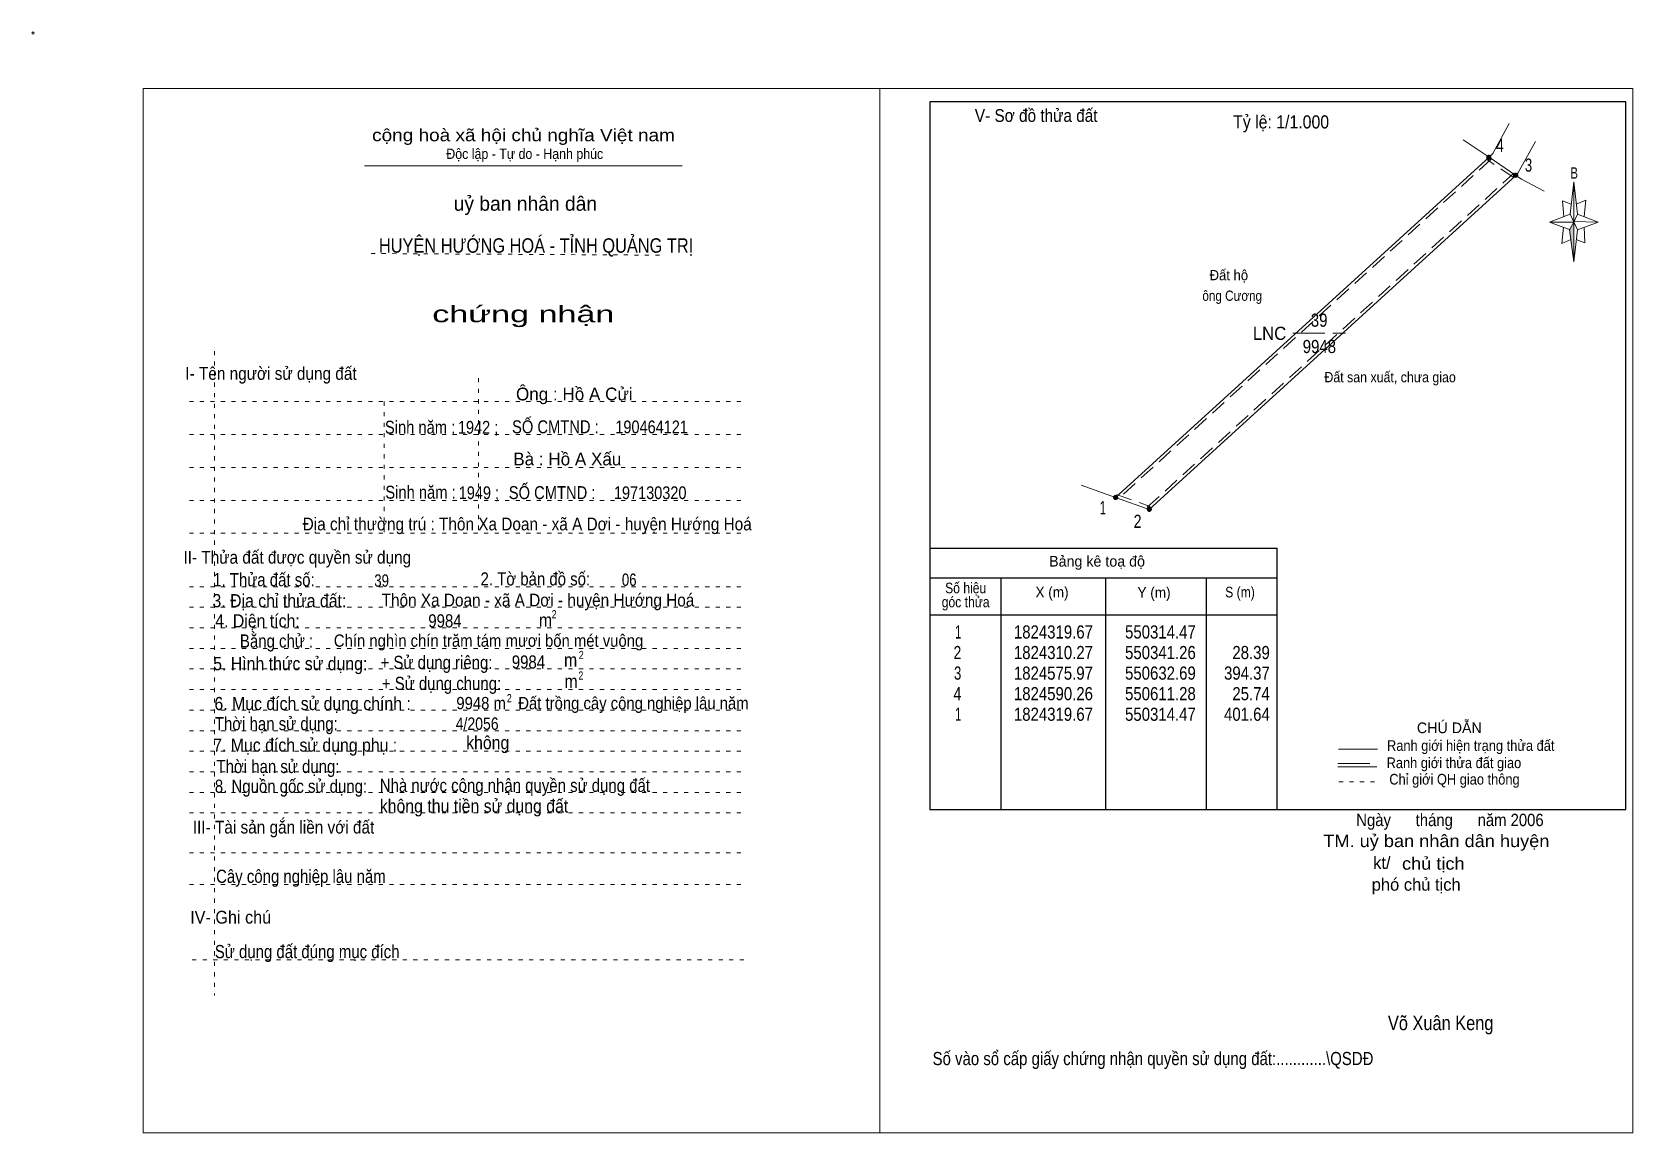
# Model space of a CAD drawing. Header units: centimetres. Extents: x -1.6 to 37.4, y -1.3 to 25.5.
import ezdxf
from ezdxf.enums import TextEntityAlignment as Align

# ---------------------------------------------------------------- set-up
doc = ezdxf.new("R2010")
doc.units = ezdxf.units.CM
doc.header["$LTSCALE"] = 0.13
for name, pattern in [('DOTTED', [1.5, 0.3, -1.2]), ('LONG_DASHED', [7.5, 6, -1.5]), ('MEDIUM_DASHED', [4.5, 3, -1.5])]:
    doc.linetypes.add(name, pattern=pattern)
for name, color, linetype, lineweight in [('1', 7, 'DOTTED', 13), ('10', 7, 'Continuous', 13), ('2', 7, 'Continuous', 25), ('3', 7, 'Continuous', 13), ('30', 7, 'Continuous', 13), ('32', 7, 'LONG_DASHED', 13), ('33', 7, 'LONG_DASHED', 13), ('35', 7, 'Continuous', 13)]:
    doc.layers.add(name, color=color, linetype=linetype, lineweight=lineweight)

msp = doc.modelspace()

# ---------------------------------------------------------------- hatches: boundary and pattern name
at = {"layer": '30'}
msp.add_hatch(color=256, dxfattribs=at).paths.add_polyline_path([(35.91, 20.87), (35.91, 19.91), (35.81, 20.69)])
at = {"layer": '32'}
for points in [[(33.8925, 22.4491, 1), (33.7925, 22.4491, 1)], [(34.5468, 22.0124, 1), (34.4468, 22.0124, 1)], [(24.8215, 14.1795, 1), (24.7215, 14.1795, 1)], [(25.6402, 13.8922, 1), (25.5402, 13.8922, 1)]]:
    msp.add_hatch(color=256, dxfattribs=at).paths.add_polyline_path(points)

# ---------------------------------------------------------------- linework, layer by layer
at = {"layer": '1', "linetype": 'Continuous'}
msp.add_line((6.51, 22.24), (14.23, 22.24), dxfattribs=at)
at = {"layer": '1'}
for p, q in [((6.67, 20.11), (13.82, 20.07)), ((2.86, 17.74), (2.86, 2.07)), ((9.28, 17.08), (9.28, 13.31)), ((2.25, 16.51), (15.75, 16.51)), ((6.99, 16.51), (6.99, 13.31)), ((2.25, 15.71), (15.75, 15.71)), ((2.25, 14.91), (15.75, 14.91)), ((2.25, 14.11), (15.75, 14.11)), ((2.25, 13.31), (15.75, 13.31)), ((2.25, 12.01), (15.75, 12.01)), ((2.25, 11.51), (15.75, 11.51)), ((2.25, 11.01), (15.75, 11.01)), ((2.25, 10.51), (15.75, 10.51)), ((2.25, 10.01), (15.75, 10.01)), ((2.25, 9.51), (15.75, 9.51)), ((2.25, 9.01), (15.75, 9.01)), ((2.25, 8.51), (15.75, 8.51)), ((2.25, 8.01), (15.75, 8.01)), ((2.25, 7.51), (15.75, 7.51)), ((2.25, 7.01), (15.75, 7.01)), ((2.25, 6.51), (15.75, 6.51)), ((2.25, 5.54), (15.75, 5.54)), ((2.25, 4.77), (15.75, 4.77)), ((2.32, 2.94), (15.82, 2.94))]:
    msp.add_line(p, q, dxfattribs=at)
at = {"layer": '10'}
for p, q in [((33.22, 22.87), (33.85, 22.45)), ((34.5, 22.01), (34.64, 21.92)), ((35.19, 21.63), (34.64, 21.92)), ((23.93, 14.48), (24.77, 14.18))]:
    msp.add_line(p, q, dxfattribs=at)
at = {"layer": '10', "linetype": 'MEDIUM_DASHED'}
for p, q in [((33.9, 22.4), (24.82, 14.13)), ((34.46, 21.95), (33.81, 22.39)), ((25.54, 13.94), (34.45, 22.06)), ((24.79, 14.25), (25.61, 13.96))]:
    msp.add_line(p, q, dxfattribs=at)
at = {"layer": '10'}
for points in [[(34.34, 23.27), (33.94, 22.54), (33.85, 22.45)], [(34.98, 22.83), (34.55, 22.06), (34.5, 22.01)]]:
    msp.add_lwpolyline(points, dxfattribs=at)
msp.add_lwpolyline([(33.85, 22.45), (24.77, 14.18), (25.59, 13.89), (34.5, 22.01)], close=True, dxfattribs=at)
msp.add_circle((-1.55, 25.47), 0.025, dxfattribs=at)
at = {"layer": '2'}
for p, q in [((20.25, 12.95), (28.7, 12.95)), ((28.7, 6.59), (28.7, 12.95)), ((20.25, 12.23), (28.7, 12.23)), ((21.99, 6.59), (21.99, 12.23)), ((24.53, 10.89), (24.53, 12.23)), ((26.97, 12.23), (26.97, 6.59)), ((20.25, 11.33), (28.7, 11.33))]:
    msp.add_line(p, q, dxfattribs=at)
msp.add_lwpolyline([(37.18, 23.8), (20.25, 23.8), (20.25, 6.59), (37.18, 6.59)], close=True, dxfattribs=at)
msp.add_lwpolyline([(24.53, 6.59), (24.53, 10.39), (24.53, 10.89)], dxfattribs=at)
at = {"layer": '3'}
msp.add_line((19.04, 24.12), (19.04, -1.27), dxfattribs=at)
for points in [[(19.04, 24.12), (1.13, 24.12), (1.13, -1.27), (19.04, -1.27)], [(19.04, -1.27), (37.35, -1.27), (37.35, 24.12), (19.04, 24.12)]]:
    msp.add_lwpolyline(points, dxfattribs=at)
at = {"layer": '30'}
for p, q in [((35.82, 21.07), (35.91, 21.85)), ((36, 21.07), (36.5, 20.87)), ((35.82, 20.69), (35.32, 20.87)), ((36, 20.69), (35.91, 19.91)), ((36.16, 20.75), (36.18, 20.37)), ((36.18, 20.37), (35.97, 20.45))]:
    msp.add_line(p, q, dxfattribs=at)
for points in [[(35.91, 21.85), (36, 21.07), (35.91, 20.87)], [(35.91, 20.87), (35.32, 20.87), (35.82, 21.07), (36, 20.69), (36.5, 20.87), (35.91, 20.89)], [(35.91, 20.87), (35.91, 19.91), (35.81, 20.69)]]:
    msp.add_lwpolyline(points, close=True, dxfattribs=at)
for points in [[(35.97, 21.31), (36.2, 21.41), (36.16, 21.01)], [(35.91, 20.87), (35.82, 21.07), (35.32, 20.87)], [(35.85, 21.31), (35.64, 21.39), (35.67, 21.01)], [(35.66, 20.75), (35.62, 20.35), (35.84, 20.45)], [(35.91, 20.87), (36, 20.69), (36.5, 20.87)]]:
    msp.add_lwpolyline(points, dxfattribs=at)
at = {"layer": '32'}
for centre in [(33.8425, 22.4491), (34.4968, 22.0124), (24.7715, 14.1795), (25.5902, 13.8922)]:
    msp.add_circle(centre, 0.05, dxfattribs=at)
at = {"layer": '33'}
msp.add_line((29.08, 18.17), (30.36, 18.17), dxfattribs=at)
at = {"layer": '35'}
for p, q in [((30.19, 8.06), (31.14, 8.06)), ((30.17, 7.63), (31.12, 7.63))]:
    msp.add_line(p, q, dxfattribs=at)
at = {"layer": '35', "linetype": 'LONG_DASHED'}
msp.add_line((30.17, 7.71), (31.12, 7.71), dxfattribs=at)
at = {"layer": '35', "linetype": 'DOTTED'}
msp.add_line((30.2, 7.27), (31.19, 7.27), dxfattribs=at)

# ---------------------------------------------------------------- texts
at = {"layer": '1'}
for s, height, width, p in [('V- Sơ đồ thửa đất', 0.31, 0.9, (22.84, 23.31)), ('cộng hoà xã hội chủ nghĩa Việt nam', 0.3, 1.15, (10.375, 22.84)), ('Độc lập - Tự do - Hạnh phúc', 0.25, 0.9, (10.405, 22.41)), ('chứng nhận', 0.4, 1.55, (10.37, 18.44)), ('I- Tên người sử dụng đất', 0.31, 0.9, (4.235, 17.04)), ('Đất san xuất, chưa giao', 0.25, 0.9, (31.445, 16.98)), ('II- Thửa đất được quyền sử dụng', 0.31, 0.9, (4.875, 12.57)), ('III- Tài sản gắn liền với đất', 0.31, 0.9, (4.54, 6.01)), ('IV- Ghi chú', 0.31, 0.95, (3.255, 3.82))]:
    msp.add_text(s, height=height, dxfattribs=dict(at, width=width)).set_placement(p, align=Align.CENTER)
msp.add_text('uỷ ban nhân dân', height=0.35, dxfattribs=at).set_placement((10.42, 21.15), align=Align.CENTER)
at = {"layer": '10'}
for s, width, p in [('  Đất hộ', 0.95, (26.88, 19.46)), ('ông Cương', 0.85, (26.88, 18.96))]:
    msp.add_text(s, height=0.25, dxfattribs=dict(at, width=width)).set_placement(p)
for s, height, p in [('Ông : Hồ A Cửi', 0.31, (11.61, 16.54)), ('Bà : Hồ A Xấu', 0.31, (11.44, 14.96)), ('kt/ ', 0.3, (31.3, 5.15)), ('phó chủ tịch ', 0.3, (32.135, 4.62))]:
    msp.add_text(s, height=height, dxfattribs=at).set_placement(p, align=Align.CENTER)
for s, height, width, p in [('Sinh năm :', 0.3149, 0.85, (7.86, 15.73)), ('1942 ;', 0.31, 0.85, (9.27, 15.73)), ('SỐ CMTND :', 0.3149, 0.85, (11.15, 15.74)), ('190464121', 0.31, 0.85, (13.49, 15.74)), ('Sinh năm :', 0.3149, 0.85, (7.87, 14.15)), ('1949 ;', 0.31, 0.85, (9.29, 14.14)), ('SỐ CMTND :', 0.3149, 0.85, (11.07, 14.14)), ('197130320', 0.31, 0.85, (13.455, 14.14)), ('Địa chỉ thường trú : Thôn Xa Doan - xã A Dơi - huyện Hướng Hoá', 0.31, 0.9, (10.465, 13.38)), ('39', 0.3, 0.8, (6.925, 12.01)), ('06', 0.3, 0.8, (12.945, 12.03)), (' Thôn Xa Doan - xã A Dơi - huyện Hướng Hoá', 0.31, 0.9, (10.675, 11.53)), ('Chín nghìn chín trăm tám mươi bốn mét vuông ', 0.3, 0.9, (9.575, 10.55)), ('9948 m   Đất trồng cây công nghiệp lâu năm ', 0.3, 0.9, (12.345, 9.03)), ('4/2056 ', 0.3, 0.85, (9.295, 8.53)), ('Ngày      tháng      năm 2006', 0.3, 0.9, (32.9, 6.19)), ('TM. uỷ ban nhân dân huyện', 0.3, 1.1, (32.57, 5.68)), ('chủ tịch', 0.3, 1.1, (32.495, 5.13)), ('Võ Xuân Keng ', 0.35, 0.85, (32.73, 1.23))]:
    msp.add_text(s, height=height, dxfattribs=dict(at, width=width)).set_placement(p, align=Align.CENTER)
at = {"layer": '2'}
for s, height, width, p in [('Tỷ lệ: 1/1.000', 0.32, 0.9, (28.795, 23.15)), ('HUYỆN HƯỚNG HOÁ - TỈNH QUẢNG TRỊ', 0.35, 0.85, (10.68, 20.13)), ('Số hiệu', 0.2591, 0.85, (21.125, 11.85)), ('3. Địa chỉ thửa đất:', 0.32, 0.9, (4.44, 11.51)), ('góc thửa', 0.2591, 0.85, (21.125, 11.51)), ('X (m)', 0.2591, 0.95, (23.225, 11.75)), ('Y (m)', 0.2591, 0.95, (25.705, 11.74)), ('S (m)', 0.2591, 0.85, (27.795, 11.75)), ('Số vào sổ cấp giấy chứng nhận quyền sử dụng đất:............\\QSDĐ', 0.32, 0.85, (25.68, 0.38))]:
    msp.add_text(s, height=height, dxfattribs=dict(at, width=width)).set_placement(p, align=Align.CENTER)
msp.add_text('Bảng kê toạ độ', height=0.2591, dxfattribs=at).set_placement((24.32, 12.5), align=Align.CENTER)
for s, height, width, p in [('1. Thửa đất số:', 0.32, 0.85, (2.83, 12.02)), ('2. Tờ bản đồ số:', 0.32, 0.85, (9.33, 12.04)), ('4. Diện tích:', 0.32, 0.9, (2.88, 11.02)), ('9984', 0.32, 0.85, (8.06, 11.02)), ('m', 0.32, 0.9, (10.75, 11.04)), ('2', 0.2, 0.8, (11.06, 11.24)), ('Bằng chử :', 0.32, 0.85, (3.48, 10.53)), ('5. Hình thức sử dụng:', 0.32, 0.9, (2.83, 9.98)), ('+ Sử dụng riêng:', 0.32, 0.85, (6.9, 10.01)), ('9984', 0.32, 0.85, (10.09, 10.02)), ('m', 0.32, 0.9, (11.36, 10.07)), ('2', 0.2, 0.8, (11.72, 10.25)), ('+ Sử dụng chung:', 0.32, 0.85, (6.93, 9.5)), ('m', 0.32, 0.9, (11.37, 9.55)), ('2', 0.2, 0.8, (11.71, 9.75)), ('6. Mục đích sử dụng chính : ', 0.32, 0.9, (2.86, 9.01)), ('2', 0.2, 0.8, (9.97, 9.2)), ('Thời hạn sử dụng: ', 0.32, 0.85, (2.87, 8.52)), ('7. Mục đích sử dụng phụ : ', 0.32, 0.9, (2.83, 8)), ('không', 0.32, 0.9, (8.98, 8.06)), ('Thời hạn sử dụng: ', 0.32, 0.85, (2.91, 7.48)), ('8. Nguồn gốc sử dụng: ', 0.32, 0.85, (2.87, 7)), ('Nhà nước công nhận quyền sử dụng đất ', 0.32, 0.85, (6.88, 7.02)), ('không thu tiền sử dụng đất', 0.32, 0.9, (6.88, 6.52)), ('Cây công nghiệp lâu năm', 0.32, 0.85, (2.9, 4.81)), ('Sử dụng đất đúng mục đích', 0.32, 0.85, (2.87, 2.98))]:
    msp.add_text(s, height=height, dxfattribs=dict(at, width=width)).set_placement(p)
at = {"layer": '30', "width": 0.75}
msp.add_text('B', height=0.2756, dxfattribs=at).set_placement((35.92, 21.93), align=Align.CENTER)
at = {"layer": '30'}
for s, width, p in [('1', 0.65, (21.02, 10.75)), ('1824319.67', 0.85, (24.22, 10.75)), ('550314.47', 0.85, (26.72, 10.75)), ('550314.47', 0.85, (26.72, 10.75)), ('2', 0.8, (21.02, 10.25)), ('1824310.27', 0.85, (24.22, 10.25)), ('550341.26', 0.85, (26.72, 10.25)), ('28.39', 0.85, (28.52, 10.25)), ('3', 0.75, (21.02, 9.75)), ('1824575.97', 0.85, (24.22, 9.75)), ('550632.69', 0.85, (26.72, 9.75)), ('394.37', 0.85, (28.52, 9.75)), ('4', 0.8, (21.02, 9.25)), ('1824590.26', 0.85, (24.22, 9.25)), ('550611.28', 0.85, (26.72, 9.25)), ('25.74', 0.85, (28.52, 9.25)), ('1', 0.65, (21.02, 8.75)), ('1824319.67', 0.85, (24.22, 8.75)), ('550314.47', 0.85, (26.72, 8.75)), ('401.64', 0.85, (28.52, 8.75))]:
    msp.add_text(s, height=0.32, dxfattribs=dict(at, width=width)).set_placement(p, align=Align.RIGHT)
at = {"layer": '32'}
for s, width, p in [('4', 0.8, (34.115, 22.58)), ('3', 0.75, (34.81, 22.1)), ('1', 0.65, (24.46, 13.77)), ('2', 0.8, (25.305, 13.44))]:
    msp.add_text(s, height=0.32, dxfattribs=dict(at, width=width)).set_placement(p, align=Align.CENTER)
at = {"layer": '33', "width": 0.95}
msp.add_text('LNC', height=0.32, dxfattribs=at).set_placement((28.92, 18.01), align=Align.RIGHT)
at = {"layer": '33', "width": 0.85}
for s, p in [('39', (29.72, 18.33)), ('9948', (29.725, 17.69))]:
    msp.add_text(s, height=0.32, dxfattribs=at).set_placement(p, align=Align.CENTER)
at = {"layer": '35'}
msp.add_text('CHÚ DẪN', height=0.2591, dxfattribs=at).set_placement((32.885, 8.45), align=Align.CENTER)
at = {"layer": '35', "width": 0.9}
for s, p in [('Ranh giới hiện trạng thửa đất', (33.405, 8.02)), ('Ranh giới thửa đất giao ', (33.04, 7.6)), ('Chỉ giới QH giao thông', (33.01, 7.2))]:
    msp.add_text(s, height=0.2591, dxfattribs=at).set_placement(p, align=Align.CENTER)

doc.saveas('drawing.dxf')
